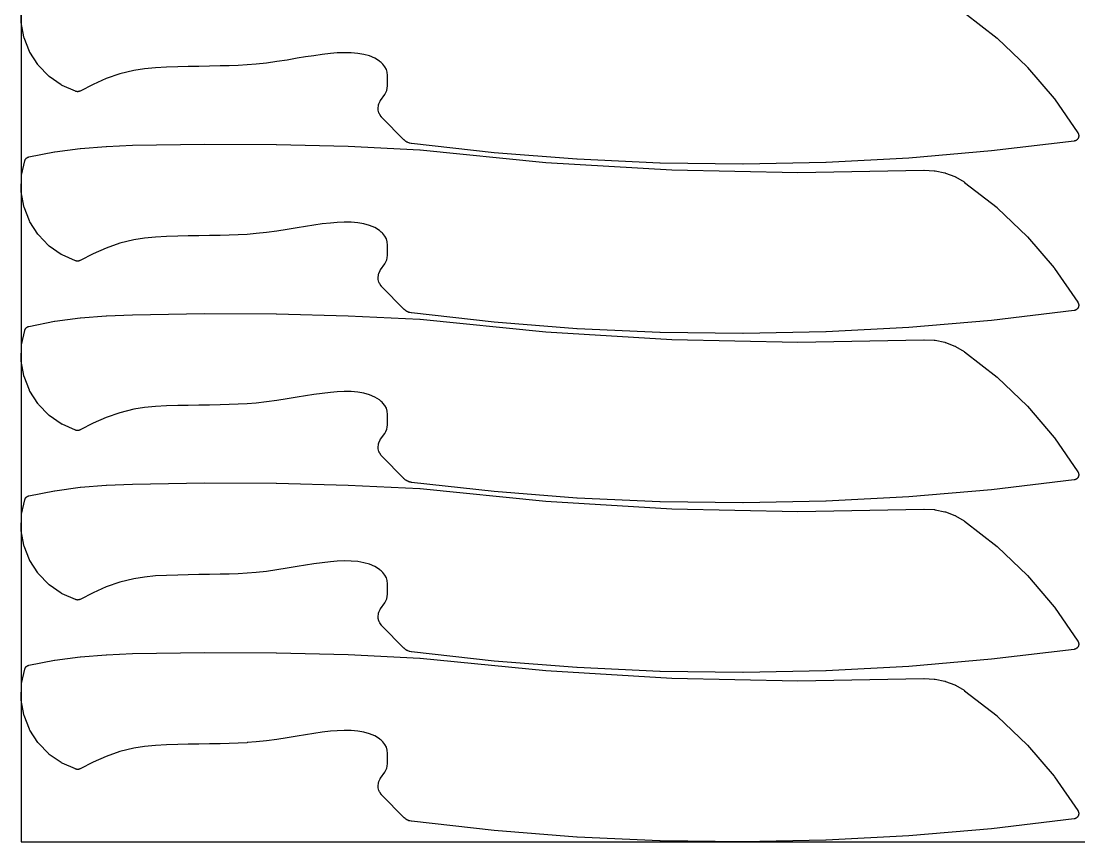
# Model space of a CAD drawing. Header units: metres. Extents: x 0 to 3000, y 0 to 1240.
# Drawn here: x 0 to 399.4, y 0 to 310 of the extents above; entities that cross this region are included whole.
import ezdxf

# ---------------------------------------------------------------- set-up
doc = ezdxf.new("R2010")
doc.units = ezdxf.units.M

msp = doc.modelspace()

# ---------------------------------------------------------------- linework, layer by layer
at = {"color": 7}
msp.add_lwpolyline([(0, 0), (3000, 0), (3000, 1240), (0, 1240), (0, 0)], close=True, dxfattribs=at)
at = {"color": 1}
msp.add_lwpolyline([(356.26, 313.1), (368.51, 303.55), (368.67, 303.41), (379.86, 292.7), (380, 292.55), (390.05, 280.76), (390.17, 280.6), (399, 267.82), (399.05, 267.74), (399.1, 267.66), (399.1, 267.65), (399.1, 267.65), (399.15, 267.57), (399.19, 267.48), (399.19, 267.48), (399.19, 267.47), (399.22, 267.39), (399.26, 267.3), (399.26, 267.29), (399.26, 267.29), (399.28, 267.2), (399.31, 267.11), (399.31, 267.1), (399.31, 267.1), (399.33, 267.01), (399.34, 266.92), (399.34, 266.91), (399.34, 266.91), (399.35, 266.81), (399.35, 266.72), (399.35, 266.71), (399.35, 266.71), (399.35, 266.62), (399.35, 266.52), (399.35, 266.52), (399.35, 266.51), (399.34, 266.42), (399.32, 266.33), (399.32, 266.32), (399.32, 266.32), (399.3, 266.23), (399.28, 266.14), (399.28, 266.13), (399.28, 266.13), (399.25, 266.04), (399.22, 265.95), (399.22, 265.95), (399.21, 265.94), (399.18, 265.86), (399.14, 265.77), (399.14, 265.77), (399.13, 265.76), (399.09, 265.68), (399.04, 265.6), (399.04, 265.6), (399.03, 265.59), (398.98, 265.52), (398.93, 265.44), (398.92, 265.44), (398.92, 265.43), (398.86, 265.36), (398.8, 265.29), (398.79, 265.29), (398.79, 265.29), (398.72, 265.22), (398.66, 265.16), (398.65, 265.16), (398.65, 265.15), (398.57, 265.1), (398.5, 265.04), (398.5, 265.04), (398.49, 265.03), (398.41, 264.98), (398.33, 264.93), (398.33, 264.93), (398.32, 264.93), (398.24, 264.89), (398.16, 264.85), (398.15, 264.85), (398.15, 264.84), (398.06, 264.81), (397.97, 264.78), (397.97, 264.78), (397.96, 264.77), (397.88, 264.75), (397.79, 264.73), (397.78, 264.72), (397.78, 264.72), (397.68, 264.71), (397.59, 264.69), (366.48, 260.98), (366.42, 260.98), (335.23, 258.29), (335.17, 258.29), (303.93, 256.63), (303.86, 256.63), (272.59, 256), (272.52, 256), (241.25, 256.4), (241.18, 256.4), (209.93, 257.82), (209.86, 257.83), (178.66, 260.28), (178.59, 260.29), (147.46, 263.77), (147.46, 263.77), (147.45, 263.77), (147.36, 263.78), (147.26, 263.8), (147.26, 263.8), (147.26, 263.8), (146.77, 263.9), (146.61, 263.94), (146.45, 264), (145.99, 264.18), (145.84, 264.25), (145.69, 264.33), (145.27, 264.59), (145.13, 264.68), (145, 264.78), (144.62, 265.11), (144.56, 265.17), (144.5, 265.22), (136.22, 273.65), (136.17, 273.71), (136.12, 273.76), (136.12, 273.76), (136.1, 273.78), (136.09, 273.79), (136.04, 273.86), (136, 273.92), (135.4, 274.79), (135.31, 274.94), (135.23, 275.1), (135.16, 275.26), (135.11, 275.43), (134.86, 276.42), (134.82, 276.64), (134.8, 276.87), (134.81, 277.1), (134.9, 278.12), (134.92, 278.29), (134.96, 278.47), (135.02, 278.63), (135.08, 278.79), (135.53, 279.75), (135.57, 279.82), (135.61, 279.89), (135.62, 279.9), (135.63, 279.92), (135.67, 279.99), (135.71, 280.05), (137.29, 282.27), (137.76, 283.05), (138.08, 283.83), (138.27, 284.65), (138.34, 285.56), (138.34, 289.43), (138.22, 290.68), (137.9, 291.77), (137.37, 292.78), (136.61, 293.75), (136.33, 294.03), (135.98, 294.35), (135.63, 294.65), (135.32, 294.9), (133.5, 296.02), (131.52, 296.85), (129.37, 297.45), (127.13, 297.84), (124.56, 298.06), (121.99, 298.09), (119.39, 297.98), (116.77, 297.75), (113.65, 297.39), (110.53, 296.96), (107.4, 296.47), (104.26, 295.96), (100.42, 295.32), (100.41, 295.32), (96.56, 294.71), (96.53, 294.71), (92.68, 294.17), (92.63, 294.17), (88.76, 293.74), (88.7, 293.73), (85.34, 293.47), (85.29, 293.46), (81.93, 293.28), (81.89, 293.28), (78.52, 293.16), (78.5, 293.16), (75.13, 293.08), (75.12, 293.08), (71.11, 293), (71.11, 293), (67.11, 292.93), (63.11, 292.86), (59.11, 292.77), (54.89, 292.65), (50.71, 292.42), (46.58, 292.02), (42.54, 291.38), (37.29, 290.08), (32.15, 288.3), (27.14, 286.12), (22.24, 283.58), (22.23, 283.57), (22.23, 283.57), (22.14, 283.53), (22.06, 283.5), (22.05, 283.49), (22.05, 283.49), (21.96, 283.46), (21.87, 283.43), (21.87, 283.43), (21.86, 283.43), (21.77, 283.41), (21.68, 283.39), (21.68, 283.39), (21.67, 283.38), (21.58, 283.37), (21.49, 283.36), (21.48, 283.36), (21.48, 283.36), (21.38, 283.36), (21.29, 283.35), (21.28, 283.35), (21.28, 283.35), (21.19, 283.36), (21.09, 283.37), (21.09, 283.37), (21.08, 283.37), (20.99, 283.38), (20.9, 283.4), (20.9, 283.4), (20.89, 283.4), (20.8, 283.42), (20.71, 283.45), (20.71, 283.45), (20.7, 283.45), (20.61, 283.48), (20.53, 283.51), (20.52, 283.52), (20.52, 283.52), (15.44, 285.73), (15.27, 285.82), (15.1, 285.92), (10.6, 289.05), (10.44, 289.17), (10.3, 289.31), (6.5, 293.26), (6.37, 293.41), (6.25, 293.57), (3.27, 298.23), (3.17, 298.4), (3.09, 298.58), (1.08, 303.74), (1.02, 303.93), (0.98, 304.12), (0.03, 309.52), (0.01, 309.71), (0, 309.91), (0.12, 315.39)], dxfattribs=at)
for points in [[(136.12, 209.76), (136.1, 209.78), (136.09, 209.79), (136.04, 209.86), (136, 209.92), (135.4, 210.79), (135.31, 210.94), (135.23, 211.1), (135.16, 211.26), (135.11, 211.43), (134.86, 212.42), (134.82, 212.64), (134.8, 212.87), (134.81, 213.1), (134.9, 214.12), (134.92, 214.29), (134.96, 214.47), (135.02, 214.63), (135.08, 214.79), (135.53, 215.75), (135.57, 215.82), (135.61, 215.89), (135.62, 215.9), (135.63, 215.92), (135.67, 215.99), (135.71, 216.05), (137.29, 218.27), (137.76, 219.05), (138.08, 219.83), (138.27, 220.65), (138.34, 221.56), (138.34, 225.43), (138.22, 226.68), (137.9, 227.77), (137.37, 228.78), (136.61, 229.75), (136.33, 230.03), (135.98, 230.35), (135.63, 230.65), (135.32, 230.9), (133.5, 232.02), (131.52, 232.85), (129.37, 233.45), (127.13, 233.84), (124.56, 234.06), (121.99, 234.09), (119.39, 233.98), (116.77, 233.75), (113.65, 233.39), (110.53, 232.96), (107.4, 232.47), (104.26, 231.96), (100.42, 231.32), (100.41, 231.32), (96.56, 230.71), (96.53, 230.71), (92.68, 230.17), (92.63, 230.17), (88.76, 229.74), (88.7, 229.73), (85.34, 229.47), (85.29, 229.46), (81.93, 229.28), (81.89, 229.28), (78.52, 229.16), (78.5, 229.16), (75.13, 229.08), (75.12, 229.08), (71.11, 229), (71.11, 229), (67.11, 228.93), (63.11, 228.86), (59.11, 228.77), (54.89, 228.65), (50.71, 228.42), (46.58, 228.02), (42.54, 227.38), (37.29, 226.08), (32.15, 224.3), (27.14, 222.12), (22.24, 219.58), (22.23, 219.57), (22.23, 219.57), (22.14, 219.53), (22.06, 219.5), (22.05, 219.49), (22.05, 219.49), (21.96, 219.46), (21.87, 219.43), (21.87, 219.43), (21.86, 219.43), (21.77, 219.41), (21.68, 219.39), (21.68, 219.39), (21.67, 219.38), (21.58, 219.37), (21.49, 219.36), (21.48, 219.36), (21.48, 219.36), (21.38, 219.36), (21.29, 219.35), (21.28, 219.35), (21.28, 219.35), (21.19, 219.36), (21.09, 219.37), (21.09, 219.37), (21.08, 219.37), (20.99, 219.38), (20.9, 219.4), (20.9, 219.4), (20.89, 219.4), (20.8, 219.42), (20.71, 219.45), (20.71, 219.45), (20.7, 219.45), (20.61, 219.48), (20.53, 219.51), (20.52, 219.52), (20.52, 219.52), (15.44, 221.73), (15.27, 221.82), (15.1, 221.92), (10.6, 225.05), (10.44, 225.17), (10.3, 225.31), (6.5, 229.26), (6.37, 229.41), (6.25, 229.57), (3.27, 234.23), (3.17, 234.4), (3.09, 234.58), (1.08, 239.74), (1.02, 239.93), (0.98, 240.12), (0.03, 245.52), (0.01, 245.71), (0, 245.91), (0.12, 251.39), (0.14, 251.59), (0.17, 251.78), (1.38, 257.18), (1.4, 257.26), (1.41, 257.33), (1.42, 257.35), (1.43, 257.37), (1.46, 257.44), (1.48, 257.51), (1.49, 257.53), (1.5, 257.56), (1.53, 257.62), (1.56, 257.69), (1.58, 257.71), (1.59, 257.73), (1.63, 257.79), (1.66, 257.86), (1.68, 257.88), (1.69, 257.9), (1.74, 257.96), (1.78, 258.02), (1.8, 258.03), (1.81, 258.05), (1.86, 258.11), (1.91, 258.16), (1.93, 258.18), (1.95, 258.2), (2, 258.24), (2.06, 258.29), (2.08, 258.31), (2.1, 258.32), (2.16, 258.37), (2.22, 258.41), (2.24, 258.42), (2.26, 258.44), (2.32, 258.47), (2.38, 258.51), (2.41, 258.52), (2.43, 258.53), (2.49, 258.56), (2.56, 258.6), (2.58, 258.6), (2.61, 258.61), (2.68, 258.64), (2.75, 258.66), (2.77, 258.67), (2.79, 258.68), (2.86, 258.69), (2.94, 258.71), (12.53, 260.63), (12.67, 260.65), (22.33, 261.92), (22.43, 261.93), (32.16, 262.69), (32.24, 262.7), (42.03, 263.1), (42.06, 263.1), (42.08, 263.1), (69.18, 263.57), (69.23, 263.57), (96.33, 263.44), (96.37, 263.44), (123.46, 262.72), (123.51, 262.72), (150.58, 261.41), (150.63, 261.41), (150.68, 261.41), (198.12, 256.67), (245.65, 253.8), (293.26, 252.8), (340.92, 253.67), (340.98, 253.67), (341.05, 253.67), (344.78, 253.51), (344.95, 253.49), (345.11, 253.47), (348.74, 252.71), (348.9, 252.67), (349.06, 252.62), (352.52, 251.28), (352.67, 251.21), (352.82, 251.14), (356.05, 249.25), (356.07, 249.23), (356.1, 249.21), (356.16, 249.17), (356.21, 249.14), (356.24, 249.12), (356.26, 249.1), (368.51, 239.55), (368.67, 239.41), (379.86, 228.7), (380, 228.55), (390.05, 216.76), (390.17, 216.6), (399, 203.82), (399.05, 203.74), (399.1, 203.66), (399.1, 203.65), (399.1, 203.65), (399.15, 203.57), (399.19, 203.48), (399.19, 203.48), (399.19, 203.47), (399.22, 203.39), (399.26, 203.3), (399.26, 203.29), (399.26, 203.29), (399.28, 203.2), (399.31, 203.11), (399.31, 203.1), (399.31, 203.1), (399.33, 203.01), (399.34, 202.92), (399.34, 202.91), (399.34, 202.91), (399.35, 202.81), (399.35, 202.72), (399.35, 202.71), (399.35, 202.71), (399.35, 202.62), (399.35, 202.52), (399.35, 202.52), (399.35, 202.51), (399.34, 202.42), (399.32, 202.33), (399.32, 202.32), (399.32, 202.32), (399.3, 202.23), (399.28, 202.14), (399.28, 202.13), (399.28, 202.13), (399.25, 202.04), (399.22, 201.95), (399.22, 201.95), (399.21, 201.94), (399.18, 201.86), (399.14, 201.77), (399.14, 201.77), (399.13, 201.76), (399.09, 201.68), (399.04, 201.6), (399.04, 201.6), (399.03, 201.59), (398.98, 201.52), (398.93, 201.44), (398.92, 201.44), (398.92, 201.43), (398.86, 201.36), (398.8, 201.29), (398.79, 201.29), (398.79, 201.29), (398.72, 201.22), (398.66, 201.16), (398.65, 201.16), (398.65, 201.15), (398.57, 201.1), (398.5, 201.04), (398.5, 201.04), (398.49, 201.03), (398.41, 200.98), (398.33, 200.93), (398.33, 200.93), (398.32, 200.93), (398.24, 200.89), (398.16, 200.85), (398.15, 200.85), (398.15, 200.84), (398.06, 200.81), (397.97, 200.78), (397.97, 200.78), (397.96, 200.77), (397.88, 200.75), (397.79, 200.73), (397.78, 200.72), (397.78, 200.72), (397.68, 200.71), (397.59, 200.69), (366.48, 196.98), (366.42, 196.98), (335.23, 194.29), (335.17, 194.29), (303.93, 192.63), (303.86, 192.63), (272.59, 192), (272.52, 192), (241.25, 192.4), (241.18, 192.4), (209.93, 193.82), (209.86, 193.83), (178.66, 196.28), (178.59, 196.29), (147.46, 199.77), (147.46, 199.77), (147.45, 199.77), (147.36, 199.78), (147.26, 199.8), (147.26, 199.8), (147.26, 199.8), (146.77, 199.9), (146.61, 199.94), (146.45, 200), (145.99, 200.18), (145.84, 200.25), (145.69, 200.33), (145.27, 200.59), (145.13, 200.68), (145, 200.78), (144.62, 201.11), (144.56, 201.17), (144.5, 201.22), (136.22, 209.65), (136.17, 209.71), (136.12, 209.76)], [(136.12, 145.76), (136.1, 145.78), (136.09, 145.79), (136.04, 145.86), (136, 145.92), (135.4, 146.79), (135.31, 146.94), (135.23, 147.1), (135.16, 147.26), (135.11, 147.43), (134.86, 148.42), (134.82, 148.64), (134.8, 148.87), (134.81, 149.1), (134.9, 150.12), (134.92, 150.29), (134.96, 150.47), (135.02, 150.63), (135.08, 150.79), (135.53, 151.75), (135.57, 151.82), (135.61, 151.89), (135.62, 151.9), (135.63, 151.92), (135.67, 151.99), (135.71, 152.05), (137.29, 154.27), (137.76, 155.05), (138.08, 155.83), (138.27, 156.65), (138.34, 157.56), (138.34, 161.43), (138.22, 162.68), (137.9, 163.77), (137.37, 164.78), (136.61, 165.75), (136.33, 166.03), (135.98, 166.35), (135.63, 166.65), (135.32, 166.9), (133.5, 168.02), (131.52, 168.85), (129.37, 169.45), (127.13, 169.84), (124.56, 170.06), (121.99, 170.09), (119.39, 169.98), (116.77, 169.75), (113.65, 169.39), (110.53, 168.96), (107.4, 168.47), (104.26, 167.96), (100.42, 167.32), (100.41, 167.32), (96.56, 166.71), (96.53, 166.71), (92.68, 166.17), (92.63, 166.17), (88.76, 165.74), (88.7, 165.73), (85.34, 165.47), (85.29, 165.46), (81.93, 165.28), (81.89, 165.28), (78.52, 165.16), (78.5, 165.16), (75.13, 165.08), (75.12, 165.08), (71.11, 165), (71.11, 165), (67.11, 164.93), (63.11, 164.86), (59.11, 164.77), (54.89, 164.65), (50.71, 164.42), (46.58, 164.02), (42.54, 163.38), (37.29, 162.08), (32.15, 160.3), (27.14, 158.12), (22.24, 155.58), (22.23, 155.57), (22.23, 155.57), (22.14, 155.53), (22.06, 155.5), (22.05, 155.49), (22.05, 155.49), (21.96, 155.46), (21.87, 155.43), (21.87, 155.43), (21.86, 155.43), (21.77, 155.41), (21.68, 155.39), (21.68, 155.39), (21.67, 155.38), (21.58, 155.37), (21.49, 155.36), (21.48, 155.36), (21.48, 155.36), (21.38, 155.36), (21.29, 155.35), (21.28, 155.35), (21.28, 155.35), (21.19, 155.36), (21.09, 155.37), (21.09, 155.37), (21.08, 155.37), (20.99, 155.38), (20.9, 155.4), (20.9, 155.4), (20.89, 155.4), (20.8, 155.42), (20.71, 155.45), (20.71, 155.45), (20.7, 155.45), (20.61, 155.48), (20.53, 155.51), (20.52, 155.52), (20.52, 155.52), (15.44, 157.73), (15.27, 157.82), (15.1, 157.92), (10.6, 161.05), (10.44, 161.17), (10.3, 161.31), (6.5, 165.26), (6.37, 165.41), (6.25, 165.57), (3.27, 170.23), (3.17, 170.4), (3.09, 170.58), (1.08, 175.74), (1.02, 175.93), (0.98, 176.12), (0.03, 181.52), (0.01, 181.71), (0, 181.91), (0.12, 187.39), (0.14, 187.59), (0.17, 187.78), (1.38, 193.18), (1.4, 193.26), (1.41, 193.33), (1.42, 193.35), (1.43, 193.37), (1.46, 193.44), (1.48, 193.51), (1.49, 193.53), (1.5, 193.56), (1.53, 193.62), (1.56, 193.69), (1.58, 193.71), (1.59, 193.73), (1.63, 193.79), (1.66, 193.86), (1.68, 193.88), (1.69, 193.9), (1.74, 193.96), (1.78, 194.02), (1.8, 194.03), (1.81, 194.05), (1.86, 194.11), (1.91, 194.16), (1.93, 194.18), (1.95, 194.2), (2, 194.24), (2.06, 194.29), (2.08, 194.31), (2.1, 194.32), (2.16, 194.37), (2.22, 194.41), (2.24, 194.42), (2.26, 194.44), (2.32, 194.47), (2.38, 194.51), (2.41, 194.52), (2.43, 194.53), (2.49, 194.56), (2.56, 194.6), (2.58, 194.6), (2.61, 194.61), (2.68, 194.64), (2.75, 194.66), (2.77, 194.67), (2.79, 194.68), (2.86, 194.69), (2.94, 194.71), (12.53, 196.63), (12.67, 196.65), (22.33, 197.92), (22.43, 197.93), (32.16, 198.69), (32.24, 198.7), (42.03, 199.1), (42.06, 199.1), (42.08, 199.1), (69.18, 199.57), (69.23, 199.57), (96.33, 199.44), (96.37, 199.44), (123.46, 198.72), (123.51, 198.72), (150.58, 197.41), (150.63, 197.41), (150.68, 197.41), (198.12, 192.67), (245.65, 189.8), (293.26, 188.8), (340.92, 189.67), (340.98, 189.67), (341.05, 189.67), (344.78, 189.51), (344.95, 189.49), (345.11, 189.47), (348.74, 188.71), (348.9, 188.67), (349.06, 188.62), (352.52, 187.28), (352.67, 187.21), (352.82, 187.14), (356.05, 185.25), (356.07, 185.23), (356.1, 185.21), (356.16, 185.17), (356.21, 185.14), (356.24, 185.12), (356.26, 185.1), (368.51, 175.55), (368.67, 175.41), (379.86, 164.7), (380, 164.55), (390.05, 152.76), (390.17, 152.6), (399, 139.82), (399.05, 139.74), (399.1, 139.66), (399.1, 139.65), (399.1, 139.65), (399.15, 139.57), (399.19, 139.48), (399.19, 139.48), (399.19, 139.47), (399.22, 139.39), (399.26, 139.3), (399.26, 139.29), (399.26, 139.29), (399.28, 139.2), (399.31, 139.11), (399.31, 139.1), (399.31, 139.1), (399.33, 139.01), (399.34, 138.92), (399.34, 138.91), (399.34, 138.91), (399.35, 138.81), (399.35, 138.72), (399.35, 138.71), (399.35, 138.71), (399.35, 138.62), (399.35, 138.52), (399.35, 138.52), (399.35, 138.51), (399.34, 138.42), (399.32, 138.33), (399.32, 138.32), (399.32, 138.32), (399.3, 138.23), (399.28, 138.14), (399.28, 138.13), (399.28, 138.13), (399.25, 138.04), (399.22, 137.95), (399.22, 137.95), (399.21, 137.94), (399.18, 137.86), (399.14, 137.77), (399.14, 137.77), (399.13, 137.76), (399.09, 137.68), (399.04, 137.6), (399.04, 137.6), (399.03, 137.59), (398.98, 137.52), (398.93, 137.44), (398.92, 137.44), (398.92, 137.43), (398.86, 137.36), (398.8, 137.29), (398.79, 137.29), (398.79, 137.29), (398.72, 137.22), (398.66, 137.16), (398.65, 137.16), (398.65, 137.15), (398.57, 137.1), (398.5, 137.04), (398.5, 137.04), (398.49, 137.03), (398.41, 136.98), (398.33, 136.93), (398.33, 136.93), (398.32, 136.93), (398.24, 136.89), (398.16, 136.85), (398.15, 136.85), (398.15, 136.84), (398.06, 136.81), (397.97, 136.78), (397.97, 136.78), (397.96, 136.77), (397.88, 136.75), (397.79, 136.73), (397.78, 136.72), (397.78, 136.72), (397.68, 136.71), (397.59, 136.69), (366.48, 132.98), (366.42, 132.98), (335.23, 130.29), (335.17, 130.29), (303.93, 128.63), (303.86, 128.63), (272.59, 128), (272.52, 128), (241.25, 128.4), (241.18, 128.4), (209.93, 129.82), (209.86, 129.83), (178.66, 132.28), (178.59, 132.29), (147.46, 135.77), (147.46, 135.77), (147.45, 135.77), (147.36, 135.78), (147.26, 135.8), (147.26, 135.8), (147.26, 135.8), (146.77, 135.9), (146.61, 135.94), (146.45, 136), (145.99, 136.18), (145.84, 136.25), (145.69, 136.33), (145.27, 136.59), (145.13, 136.68), (145, 136.78), (144.62, 137.11), (144.56, 137.17), (144.5, 137.22), (136.22, 145.65), (136.17, 145.71), (136.12, 145.76)], [(136.12, 81.76), (136.1, 81.78), (136.09, 81.79), (136.04, 81.86), (136, 81.92), (135.4, 82.79), (135.31, 82.94), (135.23, 83.1), (135.16, 83.26), (135.11, 83.43), (134.86, 84.42), (134.82, 84.64), (134.8, 84.87), (134.81, 85.1), (134.9, 86.12), (134.92, 86.29), (134.96, 86.47), (135.02, 86.63), (135.08, 86.79), (135.53, 87.75), (135.57, 87.82), (135.61, 87.89), (135.62, 87.9), (135.63, 87.92), (135.67, 87.99), (135.71, 88.05), (137.29, 90.27), (137.76, 91.05), (138.08, 91.83), (138.27, 92.65), (138.34, 93.56), (138.34, 97.43), (138.22, 98.68), (137.9, 99.77), (137.37, 100.78), (136.61, 101.75), (136.33, 102.03), (135.98, 102.35), (135.63, 102.65), (135.32, 102.9), (133.5, 104.02), (131.52, 104.85), (129.37, 105.45), (127.13, 105.84), (124.56, 106.06), (121.99, 106.09), (119.39, 105.98), (116.77, 105.75), (113.65, 105.39), (110.53, 104.96), (107.4, 104.47), (104.26, 103.96), (100.42, 103.32), (100.41, 103.32), (96.56, 102.71), (96.53, 102.71), (92.68, 102.17), (92.63, 102.17), (88.76, 101.74), (88.7, 101.73), (85.34, 101.47), (85.29, 101.46), (81.93, 101.28), (81.89, 101.28), (78.52, 101.16), (78.5, 101.16), (75.13, 101.08), (75.12, 101.08), (71.11, 101), (71.11, 101), (67.11, 100.93), (63.11, 100.86), (59.11, 100.77), (54.89, 100.65), (50.71, 100.42), (46.58, 100.02), (42.54, 99.38), (37.29, 98.08), (32.15, 96.3), (27.14, 94.12), (22.24, 91.58), (22.23, 91.57), (22.23, 91.57), (22.14, 91.53), (22.06, 91.5), (22.05, 91.49), (22.05, 91.49), (21.96, 91.46), (21.87, 91.43), (21.87, 91.43), (21.86, 91.43), (21.77, 91.41), (21.68, 91.39), (21.68, 91.39), (21.67, 91.38), (21.58, 91.37), (21.49, 91.36), (21.48, 91.36), (21.48, 91.36), (21.38, 91.36), (21.29, 91.35), (21.28, 91.35), (21.28, 91.35), (21.19, 91.36), (21.09, 91.37), (21.09, 91.37), (21.08, 91.37), (20.99, 91.38), (20.9, 91.4), (20.9, 91.4), (20.89, 91.4), (20.8, 91.42), (20.71, 91.45), (20.71, 91.45), (20.7, 91.45), (20.61, 91.48), (20.53, 91.51), (20.52, 91.52), (20.52, 91.52), (15.44, 93.73), (15.27, 93.82), (15.1, 93.92), (10.6, 97.05), (10.44, 97.17), (10.3, 97.31), (6.5, 101.26), (6.37, 101.41), (6.25, 101.57), (3.27, 106.23), (3.17, 106.4), (3.09, 106.58), (1.08, 111.74), (1.02, 111.93), (0.98, 112.12), (0.03, 117.52), (0.01, 117.71), (0, 117.91), (0.12, 123.39), (0.14, 123.59), (0.17, 123.78), (1.38, 129.18), (1.4, 129.26), (1.41, 129.33), (1.42, 129.35), (1.43, 129.37), (1.46, 129.44), (1.48, 129.51), (1.49, 129.53), (1.5, 129.56), (1.53, 129.62), (1.56, 129.69), (1.58, 129.71), (1.59, 129.73), (1.63, 129.79), (1.66, 129.86), (1.68, 129.88), (1.69, 129.9), (1.74, 129.96), (1.78, 130.02), (1.8, 130.03), (1.81, 130.05), (1.86, 130.11), (1.91, 130.16), (1.93, 130.18), (1.95, 130.2), (2, 130.24), (2.06, 130.29), (2.08, 130.31), (2.1, 130.32), (2.16, 130.37), (2.22, 130.41), (2.24, 130.42), (2.26, 130.44), (2.32, 130.47), (2.38, 130.51), (2.41, 130.52), (2.43, 130.53), (2.49, 130.56), (2.56, 130.6), (2.58, 130.6), (2.61, 130.61), (2.68, 130.64), (2.75, 130.66), (2.77, 130.67), (2.79, 130.68), (2.86, 130.69), (2.94, 130.71), (12.53, 132.63), (12.67, 132.65), (22.33, 133.92), (22.43, 133.93), (32.16, 134.69), (32.24, 134.7), (42.03, 135.1), (42.06, 135.1), (42.08, 135.1), (69.18, 135.57), (69.23, 135.57), (96.33, 135.44), (96.37, 135.44), (123.46, 134.72), (123.51, 134.72), (150.58, 133.41), (150.63, 133.41), (150.68, 133.41), (198.12, 128.67), (245.65, 125.8), (293.26, 124.8), (340.92, 125.67), (340.98, 125.67), (341.05, 125.67), (344.78, 125.51), (344.95, 125.49), (345.11, 125.47), (348.74, 124.71), (348.9, 124.67), (349.06, 124.62), (352.52, 123.28), (352.67, 123.21), (352.82, 123.14), (356.05, 121.25), (356.07, 121.23), (356.1, 121.21), (356.16, 121.17), (356.21, 121.14), (356.24, 121.12), (356.26, 121.1), (368.51, 111.55), (368.67, 111.41), (379.86, 100.7), (380, 100.55), (390.05, 88.76), (390.17, 88.6), (399, 75.82), (399.05, 75.74), (399.1, 75.66), (399.1, 75.65), (399.1, 75.65), (399.15, 75.57), (399.19, 75.48), (399.19, 75.48), (399.19, 75.47), (399.22, 75.39), (399.26, 75.3), (399.26, 75.29), (399.26, 75.29), (399.28, 75.2), (399.31, 75.11), (399.31, 75.1), (399.31, 75.1), (399.33, 75.01), (399.34, 74.92), (399.34, 74.91), (399.34, 74.91), (399.35, 74.81), (399.35, 74.72), (399.35, 74.71), (399.35, 74.71), (399.35, 74.62), (399.35, 74.52), (399.35, 74.52), (399.35, 74.51), (399.34, 74.42), (399.32, 74.33), (399.32, 74.32), (399.32, 74.32), (399.3, 74.23), (399.28, 74.14), (399.28, 74.13), (399.28, 74.13), (399.25, 74.04), (399.22, 73.95), (399.22, 73.95), (399.21, 73.94), (399.18, 73.86), (399.14, 73.77), (399.14, 73.77), (399.13, 73.76), (399.09, 73.68), (399.04, 73.6), (399.04, 73.6), (399.03, 73.59), (398.98, 73.52), (398.93, 73.44), (398.92, 73.44), (398.92, 73.43), (398.86, 73.36), (398.8, 73.29), (398.79, 73.29), (398.79, 73.29), (398.72, 73.22), (398.66, 73.16), (398.65, 73.16), (398.65, 73.15), (398.57, 73.1), (398.5, 73.04), (398.5, 73.04), (398.49, 73.03), (398.41, 72.98), (398.33, 72.93), (398.33, 72.93), (398.32, 72.93), (398.24, 72.89), (398.16, 72.85), (398.15, 72.85), (398.15, 72.84), (398.06, 72.81), (397.97, 72.78), (397.97, 72.78), (397.96, 72.77), (397.88, 72.75), (397.79, 72.73), (397.78, 72.72), (397.78, 72.72), (397.68, 72.71), (397.59, 72.69), (366.48, 68.98), (366.42, 68.98), (335.23, 66.29), (335.17, 66.29), (303.93, 64.63), (303.86, 64.63), (272.59, 64), (272.52, 64), (241.25, 64.4), (241.18, 64.4), (209.93, 65.82), (209.86, 65.83), (178.66, 68.28), (178.59, 68.29), (147.46, 71.77), (147.46, 71.77), (147.45, 71.77), (147.36, 71.78), (147.26, 71.8), (147.26, 71.8), (147.26, 71.8), (146.77, 71.9), (146.61, 71.94), (146.45, 72), (145.99, 72.18), (145.84, 72.25), (145.69, 72.33), (145.27, 72.59), (145.13, 72.68), (145, 72.78), (144.62, 73.11), (144.56, 73.17), (144.5, 73.22), (136.22, 81.65), (136.17, 81.71), (136.12, 81.76)], [(136.12, 17.76), (136.1, 17.78), (136.09, 17.79), (136.04, 17.86), (136, 17.92), (135.4, 18.79), (135.31, 18.94), (135.23, 19.1), (135.16, 19.26), (135.11, 19.43), (134.86, 20.42), (134.82, 20.64), (134.8, 20.87), (134.81, 21.1), (134.9, 22.12), (134.92, 22.29), (134.96, 22.47), (135.02, 22.63), (135.08, 22.79), (135.53, 23.75), (135.57, 23.82), (135.61, 23.89), (135.62, 23.9), (135.63, 23.92), (135.67, 23.99), (135.71, 24.05), (137.29, 26.27), (137.76, 27.05), (138.08, 27.83), (138.27, 28.65), (138.34, 29.56), (138.34, 33.43), (138.22, 34.68), (137.9, 35.77), (137.37, 36.78), (136.61, 37.75), (136.33, 38.03), (135.98, 38.35), (135.63, 38.65), (135.32, 38.9), (133.5, 40.02), (131.52, 40.85), (129.37, 41.45), (127.13, 41.84), (124.56, 42.06), (121.99, 42.09), (119.39, 41.98), (116.77, 41.75), (113.65, 41.39), (110.53, 40.96), (107.4, 40.47), (104.26, 39.96), (100.42, 39.32), (100.41, 39.32), (96.56, 38.71), (96.53, 38.71), (92.68, 38.17), (92.63, 38.17), (88.76, 37.74), (88.7, 37.73), (85.34, 37.47), (85.29, 37.46), (81.93, 37.28), (81.89, 37.28), (78.52, 37.16), (78.5, 37.16), (75.13, 37.08), (75.12, 37.08), (71.11, 37), (71.11, 37), (67.11, 36.93), (63.11, 36.86), (59.11, 36.77), (54.89, 36.65), (50.71, 36.42), (46.58, 36.02), (42.54, 35.38), (37.29, 34.08), (32.15, 32.3), (27.14, 30.12), (22.24, 27.58), (22.23, 27.57), (22.23, 27.57), (22.14, 27.53), (22.06, 27.5), (22.05, 27.49), (22.05, 27.49), (21.96, 27.46), (21.87, 27.43), (21.87, 27.43), (21.86, 27.43), (21.77, 27.41), (21.68, 27.39), (21.68, 27.39), (21.67, 27.38), (21.58, 27.37), (21.49, 27.36), (21.48, 27.36), (21.48, 27.36), (21.38, 27.36), (21.29, 27.35), (21.28, 27.35), (21.28, 27.35), (21.19, 27.36), (21.09, 27.37), (21.09, 27.37), (21.08, 27.37), (20.99, 27.38), (20.9, 27.4), (20.9, 27.4), (20.89, 27.4), (20.8, 27.42), (20.71, 27.45), (20.71, 27.45), (20.7, 27.45), (20.61, 27.48), (20.53, 27.51), (20.52, 27.52), (20.52, 27.52), (15.44, 29.73), (15.27, 29.82), (15.1, 29.92), (10.6, 33.05), (10.44, 33.17), (10.3, 33.31), (6.5, 37.26), (6.37, 37.41), (6.25, 37.57), (3.27, 42.23), (3.17, 42.4), (3.09, 42.58), (1.08, 47.74), (1.02, 47.93), (0.98, 48.12), (0.03, 53.52), (0.01, 53.71), (0, 53.91), (0.12, 59.39), (0.14, 59.59), (0.17, 59.78), (1.38, 65.18), (1.4, 65.26), (1.41, 65.33), (1.42, 65.35), (1.43, 65.37), (1.46, 65.44), (1.48, 65.51), (1.49, 65.53), (1.5, 65.56), (1.53, 65.62), (1.56, 65.69), (1.58, 65.71), (1.59, 65.73), (1.63, 65.79), (1.66, 65.86), (1.68, 65.88), (1.69, 65.9), (1.74, 65.96), (1.78, 66.02), (1.8, 66.03), (1.81, 66.05), (1.86, 66.11), (1.91, 66.16), (1.93, 66.18), (1.95, 66.2), (2, 66.24), (2.06, 66.29), (2.08, 66.31), (2.1, 66.32), (2.16, 66.37), (2.22, 66.41), (2.24, 66.42), (2.26, 66.44), (2.32, 66.47), (2.38, 66.51), (2.41, 66.52), (2.43, 66.53), (2.49, 66.56), (2.56, 66.6), (2.58, 66.6), (2.61, 66.61), (2.68, 66.64), (2.75, 66.66), (2.77, 66.67), (2.79, 66.68), (2.86, 66.69), (2.94, 66.71), (12.53, 68.63), (12.67, 68.65), (22.33, 69.92), (22.43, 69.93), (32.16, 70.69), (32.24, 70.7), (42.03, 71.1), (42.06, 71.1), (42.08, 71.1), (69.18, 71.57), (69.23, 71.57), (96.33, 71.44), (96.37, 71.44), (123.46, 70.72), (123.51, 70.72), (150.58, 69.41), (150.63, 69.41), (150.68, 69.41), (198.12, 64.67), (245.65, 61.8), (293.26, 60.8), (340.92, 61.67), (340.98, 61.67), (341.05, 61.67), (344.78, 61.51), (344.95, 61.49), (345.11, 61.47), (348.74, 60.71), (348.9, 60.67), (349.06, 60.62), (352.52, 59.28), (352.67, 59.21), (352.82, 59.14), (356.05, 57.25), (356.07, 57.23), (356.1, 57.21), (356.16, 57.17), (356.21, 57.14), (356.24, 57.12), (356.26, 57.1), (368.51, 47.55), (368.67, 47.41), (379.86, 36.7), (380, 36.55), (390.05, 24.76), (390.17, 24.6), (399, 11.82), (399.05, 11.74), (399.1, 11.66), (399.1, 11.65), (399.1, 11.65), (399.15, 11.57), (399.19, 11.48), (399.19, 11.48), (399.19, 11.47), (399.22, 11.39), (399.26, 11.3), (399.26, 11.29), (399.26, 11.29), (399.28, 11.2), (399.31, 11.11), (399.31, 11.1), (399.31, 11.1), (399.33, 11.01), (399.34, 10.92), (399.34, 10.91), (399.34, 10.91), (399.35, 10.81), (399.35, 10.72), (399.35, 10.71), (399.35, 10.71), (399.35, 10.62), (399.35, 10.52), (399.35, 10.52), (399.35, 10.51), (399.34, 10.42), (399.32, 10.33), (399.32, 10.32), (399.32, 10.32), (399.3, 10.23), (399.28, 10.14), (399.28, 10.13), (399.28, 10.13), (399.25, 10.04), (399.22, 9.95), (399.22, 9.95), (399.21, 9.94), (399.18, 9.86), (399.14, 9.77), (399.14, 9.77), (399.13, 9.76), (399.09, 9.68), (399.04, 9.6), (399.04, 9.6), (399.03, 9.59), (398.98, 9.52), (398.93, 9.44), (398.92, 9.44), (398.92, 9.43), (398.86, 9.36), (398.8, 9.29), (398.79, 9.29), (398.79, 9.29), (398.72, 9.22), (398.66, 9.16), (398.65, 9.16), (398.65, 9.15), (398.57, 9.1), (398.5, 9.04), (398.5, 9.04), (398.49, 9.03), (398.41, 8.98), (398.33, 8.93), (398.33, 8.93), (398.32, 8.93), (398.24, 8.89), (398.16, 8.85), (398.15, 8.85), (398.15, 8.84), (398.06, 8.81), (397.97, 8.78), (397.97, 8.78), (397.96, 8.77), (397.88, 8.75), (397.79, 8.73), (397.78, 8.72), (397.78, 8.72), (397.68, 8.71), (397.59, 8.69), (366.48, 4.98), (366.42, 4.98), (335.23, 2.29), (335.17, 2.29), (303.93, 0.63), (303.86, 0.63), (272.59, 0), (272.52, 0), (241.25, 0.4), (241.18, 0.4), (209.93, 1.82), (209.86, 1.83), (178.66, 4.28), (178.59, 4.29), (147.46, 7.77), (147.46, 7.77), (147.45, 7.77), (147.36, 7.78), (147.26, 7.8), (147.26, 7.8), (147.26, 7.8), (146.77, 7.9), (146.61, 7.94), (146.45, 8), (145.99, 8.18), (145.84, 8.25), (145.69, 8.33), (145.27, 8.59), (145.13, 8.68), (145, 8.78), (144.62, 9.11), (144.56, 9.17), (144.5, 9.22), (136.22, 17.65), (136.17, 17.71), (136.12, 17.76)]]:
    msp.add_lwpolyline(points, close=True, dxfattribs=at)

doc.saveas('drawing.dxf')
